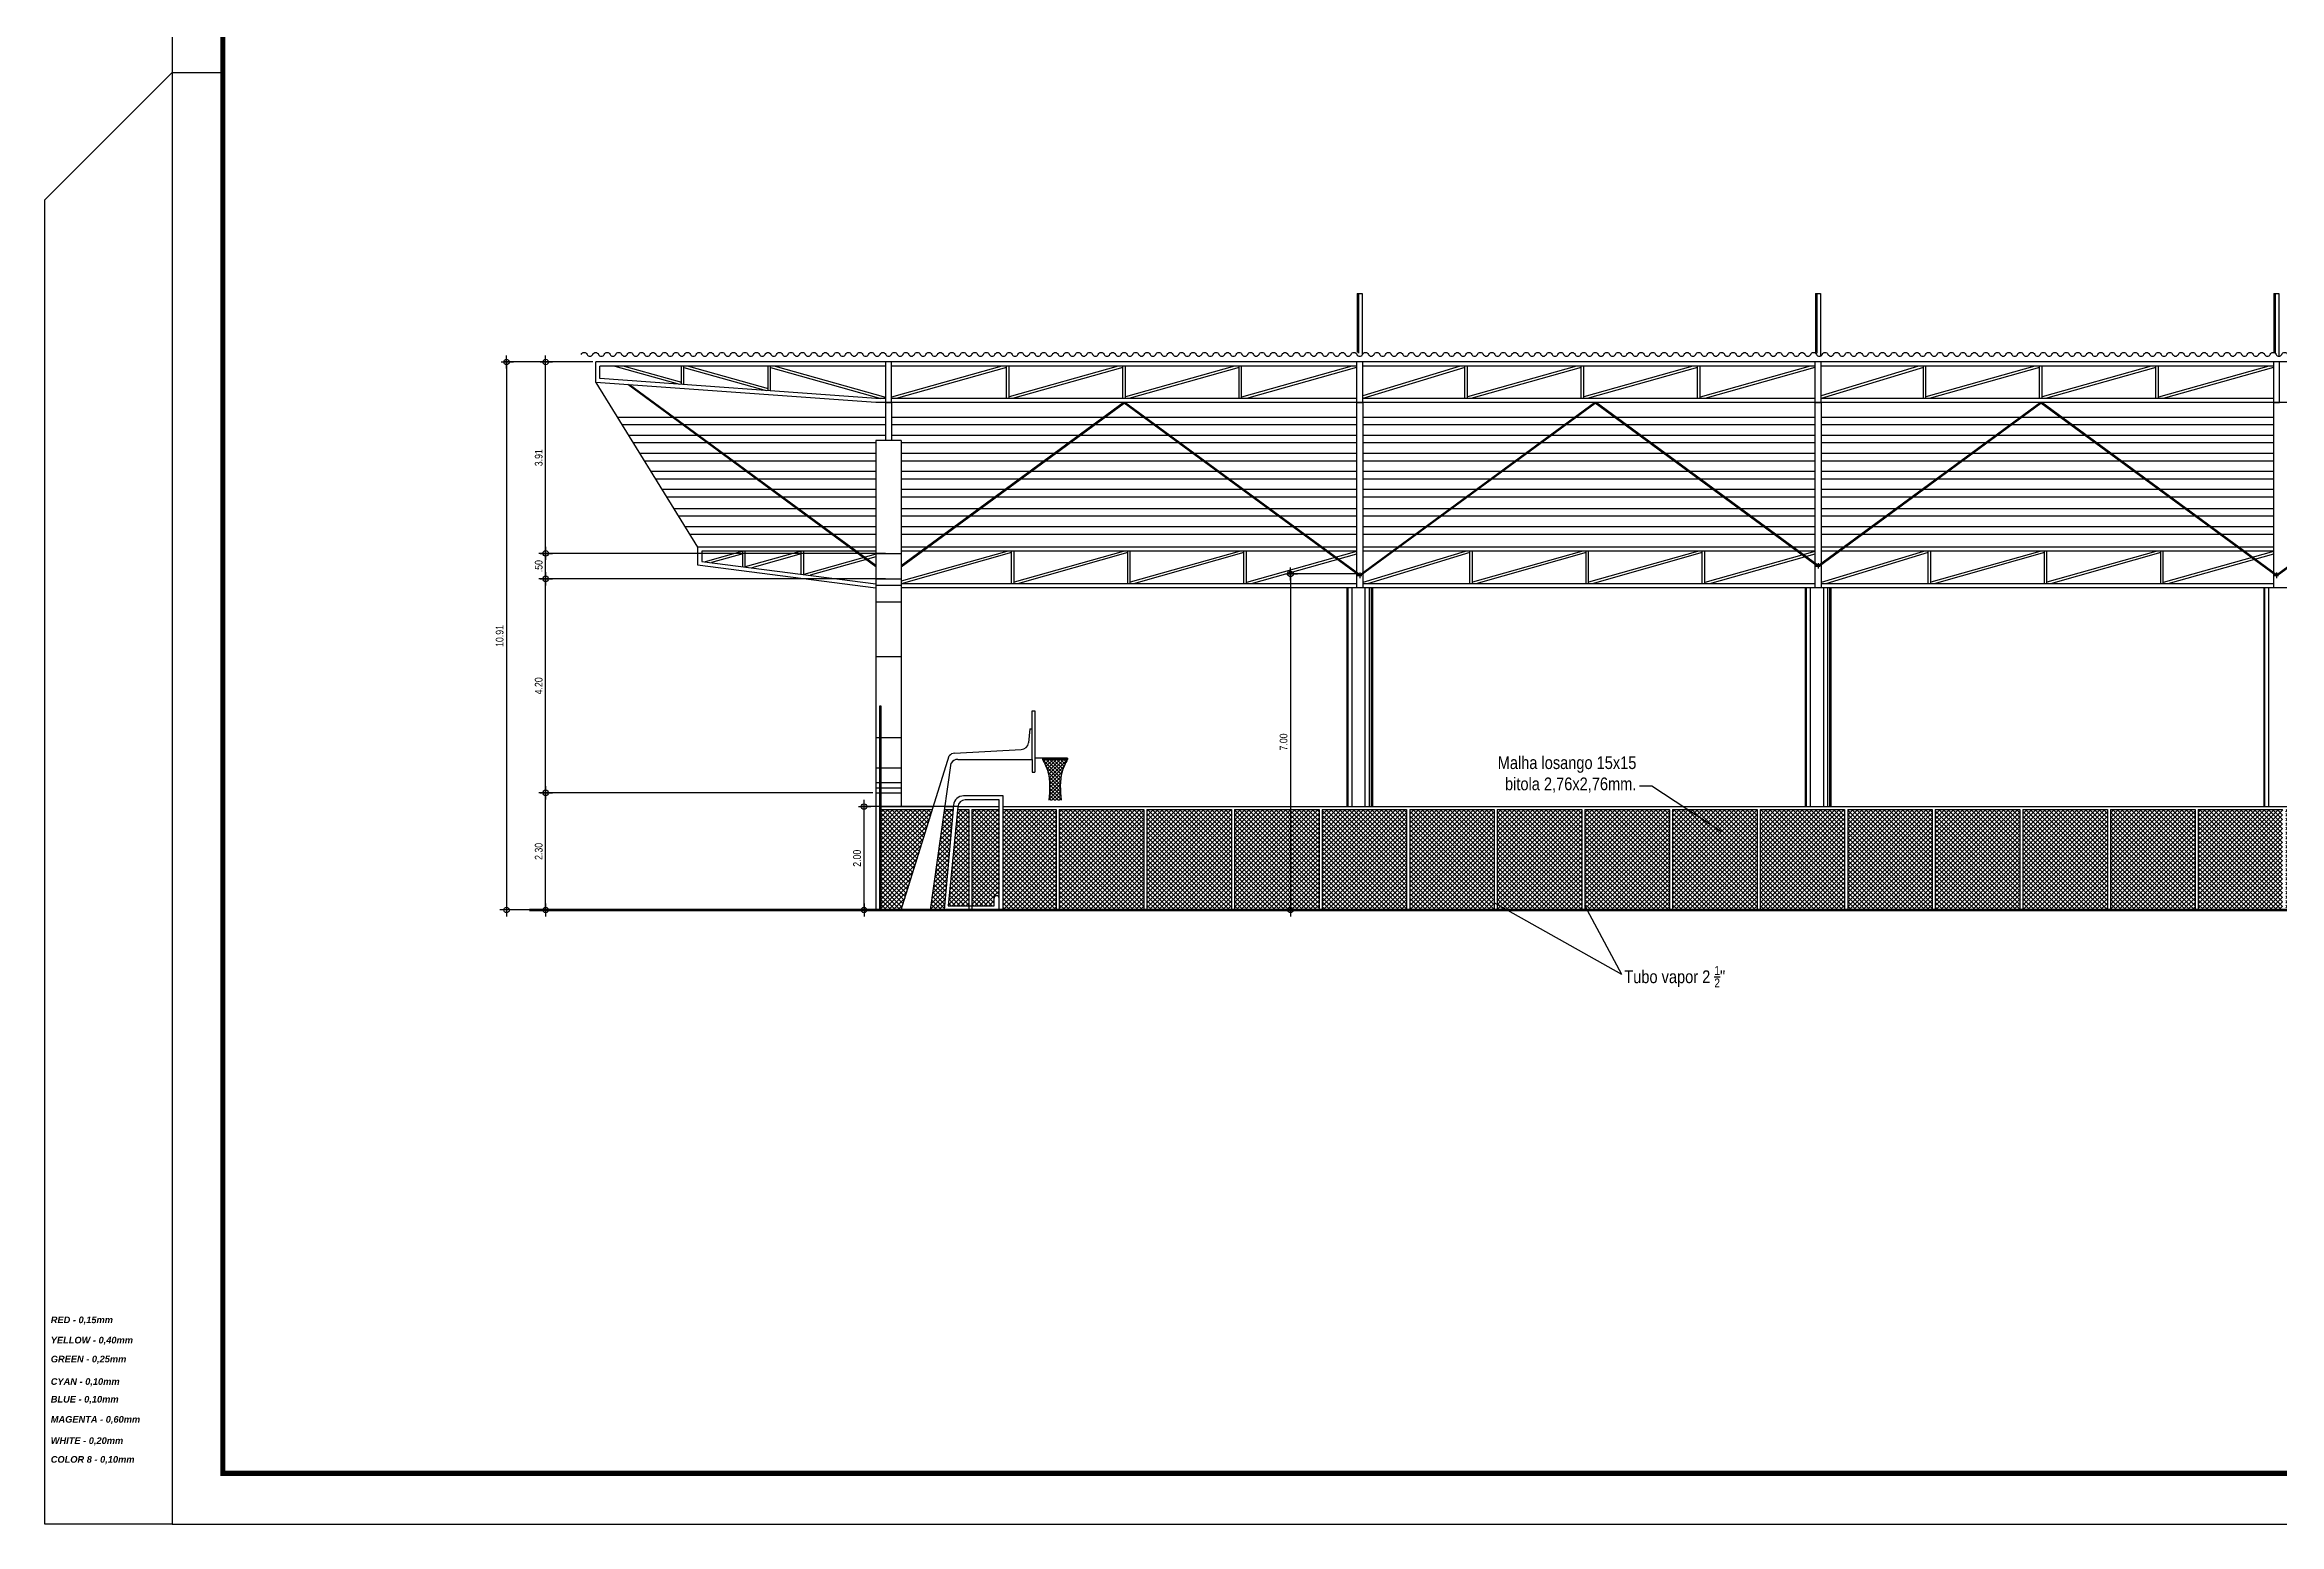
# Model space of a CAD drawing. Extents: x -56 to 214, y 236 to 291.
# Drawn here: x 129.42 to 173.3, y 235.86 to 264.91 of the extents above; entities that cross this region are included whole.
import ezdxf

# ---------------------------------------------------------------- set-up
doc = ezdxf.new("R2010")
doc.units = 0
doc.layers.get('Defpoints').update_dxf_attribs({"linetype": 'CONTINUOUS'})
for name, color, linetype in [('ALAMBRADO', 40, 'CONTINUOUS'), ('CORTE', 7, 'CONTINUOUS'), ('COTAS', 7, 'CONTINUOUS'), ('TELHAS', 6, 'CONTINUOUS')]:
    doc.layers.add(name, color=color, linetype=linetype)
doc.styles.add('COTAS', font='ARIALN.TTF', dxfattribs={"height": 0.15})
doc.styles.add('SOBRAL', font='arialbi.ttf')
doc.dimstyles.new('ESCALA75', dxfattribs={"dimtxt": 0.15, "dimasz": 0.003, "dimexe": 0.06, "dimexo": 0.06, "dimgap": 0.06, "dimtad": 1, "dimzin": 4, "dimdsep": 46, "dimtxsty": 'COTAS', "dimblk": 'PONTO', "dimcen": 0.06, "dimdle": 0.06, "dimclrd": 256, "dimclre": 8, "dimclrt": 256, "dimadec": 0, "dimazin": 1, "dimtfac": 1, "dimtix": 1, "dimtmove": 0, "dimatfit": 3, "dimldrblk": 'OPEN90', "dimfxl": 1, "dimtolj": 1, "dimtzin": 0, "dimlwd": -1, "dimarcsym": 0})

# ---------------------------------------------------------------- blocks, each defined once
blk = doc.blocks.new('TLH_OND')
at = {"layer": 'TELHAS'}
blk.add_lwpolyline([(0, 0, -0.638229), (0.113, 0, 0.638229), (0.226, 0, -0.638229), (0.338, 0, 0.638229), (0.451, 0, -0.638229), (0.564, 0, 0.638229), (0.677, 0, -0.638229), (0.79, 0, 0.638229), (0.902, 0, -0.638229), (1.015, 0, 0.638229), (1.128, 0)], format="xyb", dxfattribs=at)
blk = doc.blocks.new('PONTO')
at = {"layer": 'COTAS'}
for p, q in [((-43, 0), (43, 0)), ((0, 36), (0, -45))]:
    blk.add_line(p, q, dxfattribs=at)
blk.add_circle((0, 0), 18.1, dxfattribs=at)
blk = doc.blocks.new('*D92')
at = {"layer": 'COTAS', "color": 8, "lineweight": -2}
for p, q in [((145.685, 250.22), (139.201, 250.22)), ((145.685, 247.92), (139.201, 247.92))]:
    blk.add_line(p, q, dxfattribs=at)
at = {"layer": 'COTAS'}
blk.add_line((139.261, 247.923), (139.261, 250.217), dxfattribs=at)
at = {"layer": 'Defpoints', "color": 0}
for p in [(139.261, 250.22), (145.745, 250.22), (145.745, 247.92)]:
    blk.add_point(p, dxfattribs=at)
at = {"layer": 'COTAS', "xscale": 0.003, "yscale": 0.003, "zscale": 0.003}
for p, rotation in [((139.261, 250.22), 90), ((139.261, 247.92), 270)]:
    blk.add_blockref('PONTO', p, dxfattribs=dict(at, rotation=rotation))
at = {"layer": 'COTAS', "insert": (139.125, 249.07), "char_height": 0.15, "attachment_point": 5, "rotation": 90, "style": 'COTAS'}
blk.add_mtext('\\A1;2.30', dxfattribs=at)
blk = doc.blocks.new('_Open90')
at = {"layer": 'COTAS', "color": 0, "lineweight": -2}
for p, q in [((0, 0), (-1, 0)), ((-0.5, 0.5), (0, 0)), ((0, 0), (-0.5, -0.5))]:
    blk.add_line(p, q, dxfattribs=at)
blk = doc.blocks.new('*D93')
at = {"layer": 'COTAS', "color": 8, "lineweight": -2}
for p, q in [((145.935, 254.42), (139.201, 254.42)), ((145.685, 250.22), (139.201, 250.22))]:
    blk.add_line(p, q, dxfattribs=at)
at = {"layer": 'COTAS'}
blk.add_line((139.261, 250.223), (139.261, 254.417), dxfattribs=at)
at = {"layer": 'Defpoints', "color": 0}
for p in [(139.261, 254.42), (145.995, 254.42), (145.745, 250.22)]:
    blk.add_point(p, dxfattribs=at)
at = {"layer": 'COTAS', "xscale": 0.003, "yscale": 0.003, "zscale": 0.003}
for p, rotation in [((139.261, 254.42), 90), ((139.261, 250.22), 270)]:
    blk.add_blockref('PONTO', p, dxfattribs=dict(at, rotation=rotation))
at = {"layer": 'COTAS', "insert": (139.125, 252.32), "char_height": 0.15, "attachment_point": 5, "rotation": 90, "style": 'COTAS'}
blk.add_mtext('\\A1;4.20', dxfattribs=at)
blk = doc.blocks.new('*D94')
at = {"layer": 'COTAS', "color": 8, "lineweight": -2}
for p, q in [((145.935, 254.92), (139.201, 254.92)), ((145.935, 254.42), (139.201, 254.42))]:
    blk.add_line(p, q, dxfattribs=at)
at = {"layer": 'COTAS'}
blk.add_line((139.261, 254.423), (139.261, 254.917), dxfattribs=at)
at = {"layer": 'Defpoints', "color": 0}
for p in [(139.261, 254.92), (145.995, 254.92), (145.995, 254.42)]:
    blk.add_point(p, dxfattribs=at)
at = {"layer": 'COTAS', "xscale": 0.003, "yscale": 0.003, "zscale": 0.003}
for p, rotation in [((139.261, 254.92), 90), ((139.261, 254.42), 270)]:
    blk.add_blockref('PONTO', p, dxfattribs=dict(at, rotation=rotation))
at = {"layer": 'COTAS', "insert": (139.125, 254.67), "char_height": 0.15, "attachment_point": 5, "rotation": 90, "style": 'COTAS'}
blk.add_mtext('\\A1;.50', dxfattribs=at)
blk = doc.blocks.new('*D95')
at = {"layer": 'COTAS', "color": 8, "lineweight": -2}
for p, q in [((140.185, 258.678), (139.201, 258.678)), ((145.935, 254.92), (139.201, 254.92))]:
    blk.add_line(p, q, dxfattribs=at)
at = {"layer": 'COTAS'}
blk.add_line((139.261, 254.923), (139.261, 258.675), dxfattribs=at)
at = {"layer": 'Defpoints', "color": 0}
for p in [(139.261, 258.678), (140.245, 258.678), (145.995, 254.92)]:
    blk.add_point(p, dxfattribs=at)
at = {"layer": 'COTAS', "xscale": 0.003, "yscale": 0.003, "zscale": 0.003}
for p, rotation in [((139.261, 258.678), 90), ((139.261, 254.92), 270)]:
    blk.add_blockref('PONTO', p, dxfattribs=dict(at, rotation=rotation))
at = {"layer": 'COTAS', "insert": (139.125, 256.799), "char_height": 0.15, "attachment_point": 5, "rotation": 90, "style": 'COTAS'}
blk.add_mtext('\\A1;3.91', dxfattribs=at)
blk = doc.blocks.new('*D98')
at = {"layer": 'COTAS', "color": 8, "lineweight": -2}
for p, q in [((155.185, 254.517), (153.827, 254.517)), ((155.185, 247.92), (153.827, 247.92))]:
    blk.add_line(p, q, dxfattribs=at)
at = {"layer": 'COTAS'}
blk.add_line((153.887, 254.514), (153.887, 247.923), dxfattribs=at)
at = {"layer": 'Defpoints', "color": 0}
for p in [(155.245, 254.517), (153.887, 247.92), (155.245, 247.92)]:
    blk.add_point(p, dxfattribs=at)
at = {"layer": 'COTAS', "xscale": 0.003, "yscale": 0.003, "zscale": 0.003}
for p, rotation in [((153.887, 254.517), 90), ((153.887, 247.92), 270)]:
    blk.add_blockref('PONTO', p, dxfattribs=dict(at, rotation=rotation))
at = {"layer": 'COTAS', "insert": (153.751, 251.218), "char_height": 0.15, "attachment_point": 5, "rotation": 90, "style": 'COTAS'}
blk.add_mtext('\\A1;7.00', dxfattribs=at)
blk = doc.blocks.new('*D99')
at = {"layer": 'COTAS', "color": 8, "lineweight": -2}
for p, q in [((140.185, 258.678), (138.434, 258.678)), ((140.265, 247.92), (138.434, 247.92))]:
    blk.add_line(p, q, dxfattribs=at)
at = {"layer": 'COTAS'}
blk.add_line((138.494, 258.675), (138.494, 247.923), dxfattribs=at)
at = {"layer": 'Defpoints', "color": 0}
for p in [(140.245, 258.678), (138.494, 247.92), (140.325, 247.92)]:
    blk.add_point(p, dxfattribs=at)
at = {"layer": 'COTAS', "xscale": 0.003, "yscale": 0.003, "zscale": 0.003}
for p, rotation in [((138.494, 258.678), 90), ((138.494, 247.92), 270)]:
    blk.add_blockref('PONTO', p, dxfattribs=dict(at, rotation=rotation))
at = {"layer": 'COTAS', "insert": (138.358, 253.299), "char_height": 0.15, "attachment_point": 5, "rotation": 90, "style": 'COTAS'}
blk.add_mtext('\\A1;10.91', dxfattribs=at)
blk = doc.blocks.new('*D108')
at = {"layer": 'COTAS', "color": 8, "lineweight": -2}
for p, q in [((147.361, 249.95), (145.452, 249.95)), ((147.361, 247.92), (145.452, 247.92))]:
    blk.add_line(p, q, dxfattribs=at)
at = {"layer": 'COTAS'}
blk.add_line((145.512, 247.923), (145.512, 249.947), dxfattribs=at)
at = {"layer": 'Defpoints', "color": 0}
for p in [(145.512, 249.95), (147.421, 249.95), (147.421, 247.92)]:
    blk.add_point(p, dxfattribs=at)
at = {"layer": 'COTAS', "xscale": 0.003, "yscale": 0.003, "zscale": 0.003}
for p, rotation in [((145.512, 249.95), 90), ((145.512, 247.92), 270)]:
    blk.add_blockref('PONTO', p, dxfattribs=dict(at, rotation=rotation))
at = {"layer": 'COTAS', "insert": (145.376, 248.935), "char_height": 0.15, "attachment_point": 5, "rotation": 90, "style": 'COTAS'}
blk.add_mtext('\\A1;2.00', dxfattribs=at)

msp = doc.modelspace()

# ---------------------------------------------------------------- hatches: boundary and pattern name
at = {"layer": 'ALAMBRADO'}
h = msp.add_hatch(dxfattribs=at)
h.set_pattern_fill('NET', color=8, scale=0.02, angle=45, style=0)
h.paths.add_polyline_path([(146.2447, 249.8902), (145.8471, 249.8902), (145.8471, 247.9202), (146.2447, 247.9202)])
h = msp.add_hatch(dxfattribs=at)
h.set_pattern_fill('NET', color=8, scale=0.02, angle=45, style=0)
h.paths.add_polyline_path([(146.8571, 249.8902), (146.2447, 249.8902), (146.2447, 247.9202)])
h.paths.add_polyline_path([(147.2606, 249.8902), (147.0937, 249.8902), (146.8149, 247.9202), (147.0847, 247.9202)])
h.paths.add_polyline_path([(147.5671, 249.8902), (147.3465, 249.8902), (147.1647, 248.0002), (147.5671, 248.0002)])
h.paths.add_polyline_path([(148.1647, 249.8902), (147.6271, 249.8902), (147.6271, 248.0002), (148.0647, 248.0002), (148.0647, 248.1502, -1), (148.1647, 248.1502)])
h.paths.add_polyline_path([(149.2871, 249.8902), (148.2447, 249.8902), (148.2447, 247.9202), (149.2871, 247.9202)])
h = msp.add_hatch(dxfattribs=at)
h.set_pattern_fill('NET', color=8, scale=0.02, angle=45, style=0)
h.paths.add_polyline_path([(151.0071, 249.8902), (149.3471, 249.8902), (149.3471, 247.9202), (151.0071, 247.9202)])
h.paths.add_polyline_path([(152.7271, 249.8902), (151.0671, 249.8902), (151.0671, 247.9202), (152.7271, 247.9202)])
h.paths.add_polyline_path([(154.4471, 249.8902), (152.7871, 249.8902), (152.7871, 247.9202), (154.4471, 247.9202)])
h.paths.add_polyline_path([(156.1671, 249.8902), (154.5071, 249.8902), (154.5071, 247.9202), (156.1671, 247.9202)])
h.paths.add_polyline_path([(157.8871, 249.8902), (156.2271, 249.8902), (156.2271, 247.9202), (157.8871, 247.9202)])
h.paths.add_polyline_path([(159.6071, 249.8902), (157.9471, 249.8902), (157.9471, 247.9202), (159.6071, 247.9202)])
h.paths.add_polyline_path([(161.3271, 249.8902), (159.6671, 249.8902), (159.6671, 247.9202), (161.3271, 247.9202)])
h.paths.add_polyline_path([(163.0471, 249.8902), (161.3871, 249.8902), (161.3871, 247.9202), (163.0471, 247.9202)])
h.paths.add_polyline_path([(164.7671, 249.8902), (163.1071, 249.8902), (163.1071, 247.9202), (164.7671, 247.9202)])
h.paths.add_polyline_path([(166.4871, 249.8902), (164.8271, 249.8902), (164.8271, 247.9202), (166.4871, 247.9202)])
h.paths.add_polyline_path([(168.2071, 249.8902), (166.5471, 249.8902), (166.5471, 247.9202), (168.2071, 247.9202)])
h.paths.add_polyline_path([(169.9271, 249.8902), (168.2671, 249.8902), (168.2671, 247.9202), (169.9271, 247.9202)])
h.paths.add_polyline_path([(171.6471, 249.8902), (169.9871, 249.8902), (169.9871, 247.9202), (171.6471, 247.9202)])
h.paths.add_polyline_path([(173.3671, 249.8902), (171.7071, 249.8902), (171.7071, 247.9202), (173.3671, 247.9202)])
h.paths.add_polyline_path([(175.0871, 249.8902), (173.4271, 249.8902), (173.4271, 247.9202), (175.0871, 247.9202)])
h.paths.add_polyline_path([(176.8071, 249.8902), (175.1471, 249.8902), (175.1471, 247.9202), (176.8071, 247.9202)])
h.paths.add_polyline_path([(178.5271, 249.8902), (176.8671, 249.8902), (176.8671, 247.9202), (178.5271, 247.9202)])
h.paths.add_polyline_path([(180.2447, 249.8902), (178.5871, 249.8902), (178.5871, 247.9202), (180.2447, 247.9202)])
h.paths.add_polyline_path([(181.143, 249.8902), (180.3247, 249.8902), (180.3247, 248.1502, -1), (180.4247, 248.1502), (180.4247, 248.0002), (181.3247, 248.0002)])
h.paths.add_polyline_path([(181.3958, 249.8902), (181.2288, 249.8902), (181.4047, 247.9202), (181.6745, 247.9202)])
h.paths.add_polyline_path([(181.9671, 249.8902), (181.6324, 249.8902), (181.9671, 248.8132)])
h.paths.add_polyline_path([(182.2447, 249.8902), (182.0271, 249.8902), (182.0271, 248.6202), (182.2447, 247.9202)])
h.paths.add_polyline_path([(182.6625, 249.8902), (182.2447, 249.8902), (182.2447, 247.9202), (182.6625, 247.9202)])

# ---------------------------------------------------------------- linework, layer by layer
for p, q in [((145.8171, 251.9202), (145.8171, 247.9202)), ((145.8171, 247.9202), (145.8471, 247.9202))]:
    msp.add_line(p, q, dxfattribs=at)
at = {"layer": 'ALAMBRADO', "color": 8}
for p, q in [((145.8471, 249.9502), (146.8757, 249.9502)), ((145.8471, 249.8902), (146.8571, 249.8902)), ((147.0937, 249.8902), (147.2606, 249.8902)), ((147.1022, 249.9502), (147.266, 249.9502)), ((147.3465, 249.8902), (147.5671, 249.8902)), ((147.3523, 249.9502), (148.1647, 249.9502)), ((147.5671, 249.8902), (147.5671, 247.9202)), ((147.6271, 249.8902), (148.1647, 249.8902)), ((147.6271, 249.8902), (147.6271, 247.9202)), ((148.2447, 249.9502), (180.2447, 249.9502)), ((148.2447, 249.8902), (149.2871, 249.8902)), ((149.2871, 249.8902), (149.2871, 247.9202)), ((149.3471, 249.8902), (151.0071, 249.8902)), ((149.3471, 249.8902), (149.3471, 247.9202)), ((151.0071, 249.8902), (151.0071, 247.9202)), ((151.0671, 249.8902), (152.7271, 249.8902)), ((151.0671, 249.8902), (151.0671, 247.9202)), ((152.7271, 249.8902), (152.7271, 247.9202)), ((152.7871, 249.8902), (152.7871, 247.9202)), ((152.7871, 249.8902), (154.4471, 249.8902)), ((154.4471, 249.8902), (154.4471, 247.9202)), ((154.5071, 249.8902), (154.5071, 247.9202)), ((154.5071, 249.8902), (156.1671, 249.8902)), ((156.1671, 249.8902), (156.1671, 247.9202)), ((156.2271, 249.8902), (156.2271, 247.9202)), ((156.2271, 249.8902), (157.8871, 249.8902)), ((157.8871, 249.8902), (157.8871, 247.9202)), ((157.9471, 249.8902), (157.9471, 247.9202)), ((157.9471, 249.8902), (159.6071, 249.8902)), ((159.6071, 249.8902), (159.6071, 247.9202)), ((159.6671, 249.8902), (159.6671, 247.9202)), ((159.6671, 249.8902), (161.3271, 249.8902)), ((161.3271, 249.8902), (161.3271, 247.9202)), ((161.3871, 249.8902), (161.3871, 247.9202)), ((161.3871, 249.8902), (163.0471, 249.8902)), ((163.0471, 249.8902), (163.0471, 247.9202)), ((163.1071, 249.8902), (163.1071, 247.9202)), ((163.1071, 249.8902), (164.7671, 249.8902)), ((164.7671, 249.8902), (164.7671, 247.9202)), ((164.8271, 249.8902), (164.8271, 247.9202)), ((164.8271, 249.8902), (166.4871, 249.8902)), ((166.4871, 249.8902), (166.4871, 247.9202)), ((166.5471, 249.8902), (166.5471, 247.9202)), ((166.5471, 249.8902), (168.2071, 249.8902)), ((168.2071, 249.8902), (168.2071, 247.9202)), ((168.2671, 249.8902), (168.2671, 247.9202)), ((168.2671, 249.8902), (169.9271, 249.8902)), ((169.9271, 249.8902), (169.9271, 247.9202)), ((169.9871, 249.8902), (169.9871, 247.9202)), ((169.9871, 249.8902), (171.6471, 249.8902)), ((171.6471, 249.8902), (171.6471, 247.9202)), ((171.7071, 249.8902), (171.7071, 247.9202)), ((171.7071, 249.8902), (173.3671, 249.8902))]:
    msp.add_line(p, q, dxfattribs=at)
at = {"layer": 'ALAMBRADO'}
msp.add_lwpolyline([(145.8171, 247.9202), (145.8471, 247.9202), (145.8471, 251.9202), (145.8171, 251.9202)], close=True, dxfattribs=at)
at = {"layer": 'CORTE', "color": 8}
for p, q in [((155.1947, 260.0202), (155.2947, 260.0202)), ((155.1947, 260.0202), (155.1947, 258.8624)), ((155.2218, 260.0202), (155.2218, 258.8485)), ((155.2947, 260.0202), (155.2947, 258.8166)), ((164.1947, 260.0202), (164.2947, 260.0202)), ((164.1947, 260.0202), (164.1947, 258.8624)), ((164.2218, 260.0202), (164.2218, 258.8485)), ((164.2947, 260.0202), (164.2947, 258.7921)), ((173.1947, 260.0202), (173.2947, 260.0202)), ((173.1947, 260.0202), (173.1947, 258.8624)), ((173.2218, 260.0202), (173.2218, 258.8485)), ((173.2947, 260.0202), (173.2947, 258.7921)), ((155.2947, 258.7923), (155.2947, 258.7921)), ((140.2447, 258.278), (142.2447, 255.0428)), ((145.9347, 257.5877), (140.6715, 257.5877)), ((155.1847, 257.5877), (146.0547, 257.5877)), ((164.1847, 257.5877), (155.3047, 257.5877)), ((173.1847, 257.5877), (164.3047, 257.5877)), ((145.9347, 257.4421), (140.7615, 257.4421)), ((145.9347, 257.2332), (140.8907, 257.2332)), ((155.1847, 257.4421), (146.0547, 257.4421)), ((155.1847, 257.2332), (146.0547, 257.2332)), ((164.1847, 257.4421), (155.3047, 257.4421)), ((164.1847, 257.2332), (155.3047, 257.2332)), ((173.1847, 257.4421), (164.3047, 257.4421)), ((173.1847, 257.2332), (164.3047, 257.2332)), ((145.7447, 257.0876), (140.9806, 257.0876)), ((145.7447, 256.8787), (141.1098, 256.8787)), ((145.7447, 256.7332), (141.1997, 256.7332)), ((155.1847, 257.0876), (146.2447, 257.0876)), ((155.1847, 256.8787), (146.2447, 256.8787)), ((155.1847, 256.7332), (146.2447, 256.7332)), ((164.1847, 257.0876), (155.3047, 257.0876)), ((164.1847, 256.8787), (155.3047, 256.8787)), ((164.1847, 256.7332), (155.3047, 256.7332)), ((173.1847, 257.0876), (164.3047, 257.0876)), ((173.1847, 256.8787), (164.3047, 256.8787)), ((173.1847, 256.7332), (164.3047, 256.7332)), ((145.7447, 256.5253), (141.3283, 256.5253)), ((145.7447, 256.3798), (141.4182, 256.3798)), ((155.1847, 256.5253), (146.2447, 256.5253)), ((155.1847, 256.3798), (146.2447, 256.3798)), ((164.1847, 256.5253), (155.3047, 256.5253)), ((164.1847, 256.3798), (155.3047, 256.3798)), ((173.1847, 256.5253), (164.3047, 256.5253)), ((173.1847, 256.3798), (164.3047, 256.3798)), ((145.7447, 256.1714), (141.5471, 256.1714)), ((145.7447, 256.0258), (141.6371, 256.0258)), ((155.1847, 256.1714), (146.2447, 256.1714)), ((155.1847, 256.0258), (146.2447, 256.0258)), ((164.1847, 256.1714), (155.3047, 256.1714)), ((164.1847, 256.0258), (155.3047, 256.0258)), ((173.1847, 256.1714), (164.3047, 256.1714)), ((173.1847, 256.0258), (164.3047, 256.0258)), ((145.7447, 255.7969), (141.7785, 255.7969)), ((145.7447, 255.6514), (141.8685, 255.6514)), ((145.7447, 255.4384), (142.0002, 255.4384)), ((155.1847, 255.7969), (146.2447, 255.7969)), ((155.1847, 255.6514), (146.2447, 255.6514)), ((155.1847, 255.4384), (146.2447, 255.4384)), ((164.1847, 255.7969), (155.3047, 255.7969)), ((164.1847, 255.6514), (155.3047, 255.6514)), ((164.1847, 255.4384), (155.3047, 255.4384)), ((173.1847, 255.7969), (164.3047, 255.7969)), ((173.1847, 255.6514), (164.3047, 255.6514)), ((173.1847, 255.4384), (164.3047, 255.4384)), ((145.7447, 255.2929), (142.0901, 255.2929)), ((142.2447, 255.0428), (142.2447, 254.6928)), ((145.7447, 255.0428), (142.2447, 255.0428)), ((145.7447, 254.9628), (142.3247, 254.9628)), ((142.3247, 254.9628), (142.3247, 254.7632)), ((143.1311, 254.9628), (142.3931, 254.7544)), ((143.1311, 254.6595), (143.1311, 254.9628)), ((144.2777, 254.9628), (143.1811, 254.6531)), ((143.1811, 254.6531), (143.1811, 254.9628)), ((144.2777, 254.5121), (144.2777, 254.9628)), ((144.3277, 254.5057), (144.3277, 254.9628)), ((155.1847, 255.2929), (146.2447, 255.2929)), ((155.1847, 255.0428), (146.2447, 255.0428)), ((155.1847, 254.9628), (146.2447, 254.9628)), ((148.3153, 254.9605), (146.2447, 254.3757)), ((148.4072, 254.9345), (146.2447, 254.3237)), ((148.4072, 254.3228), (148.4072, 254.9605)), ((150.5978, 254.9605), (148.4572, 254.3559)), ((148.4572, 254.3228), (148.4572, 254.9605)), ((150.6897, 254.9345), (148.5242, 254.3228)), ((150.6897, 254.3228), (150.6897, 254.9605)), ((152.8803, 254.9605), (150.7397, 254.3559)), ((150.7397, 254.3228), (150.7397, 254.9605)), ((152.9722, 254.9345), (150.8067, 254.3228)), ((152.9722, 254.3228), (152.9722, 254.9605)), ((153.0222, 254.3228), (153.0222, 254.9605)), ((155.1847, 254.9596), (153.0222, 254.3488)), ((164.1847, 255.2929), (155.3047, 255.2929)), ((164.1847, 255.0428), (155.3047, 255.0428)), ((164.1847, 254.9628), (155.3047, 254.9628)), ((157.3153, 254.9605), (155.3047, 254.3479)), ((157.4072, 254.9345), (155.3997, 254.3228)), ((157.4072, 254.3228), (157.4072, 254.9605)), ((159.5978, 254.9605), (157.4572, 254.3559)), ((157.4572, 254.3228), (157.4572, 254.9605)), ((159.6897, 254.9345), (157.5242, 254.3228)), ((159.6897, 254.3228), (159.6897, 254.9605)), ((161.8803, 254.9605), (159.7397, 254.3559)), ((159.7397, 254.3228), (159.7397, 254.9605)), ((161.9722, 254.9345), (159.8067, 254.3228)), ((161.9722, 254.3228), (161.9722, 254.9605)), ((162.0222, 254.3228), (162.0222, 254.9605)), ((164.1847, 254.9596), (162.0222, 254.3488)), ((173.1847, 255.2929), (164.3047, 255.2929)), ((173.1847, 255.0428), (164.3047, 255.0428)), ((173.1847, 254.9628), (164.3047, 254.9628)), ((166.3153, 254.9605), (164.3047, 254.3479)), ((166.4072, 254.9345), (164.3997, 254.3228)), ((166.4072, 254.3228), (166.4072, 254.9605)), ((168.5978, 254.9605), (166.4572, 254.3559)), ((166.4572, 254.3228), (166.4572, 254.9605)), ((168.6897, 254.9345), (166.5242, 254.3228)), ((168.6897, 254.3228), (168.6897, 254.9605)), ((168.7397, 254.3228), (168.7397, 254.9605)), ((170.8803, 254.9605), (168.7397, 254.3559)), ((170.9722, 254.9345), (168.8067, 254.3228)), ((170.9722, 254.3228), (170.9722, 254.9605)), ((171.0222, 254.3228), (171.0222, 254.9605)), ((173.1847, 254.9596), (171.0222, 254.3488)), ((142.2447, 254.6928), (145.7447, 254.2428)), ((142.3247, 254.7632), (145.7447, 254.3235)), ((143.1311, 254.9109), (142.5195, 254.7382)), ((144.2777, 254.9109), (143.3075, 254.6369)), ((145.7447, 254.9059), (144.3277, 254.5057)), ((145.7447, 254.854), (144.4541, 254.4894)), ((155.1847, 254.9076), (153.1142, 254.3228)), ((164.1847, 254.9076), (162.1142, 254.3228)), ((173.1847, 254.9076), (171.1142, 254.3228)), ((145.7447, 254.2965), (146.2447, 254.2965)), ((155.1847, 254.3228), (146.2447, 254.3228)), ((182.2447, 254.2428), (146.2447, 254.2428)), ((154.9947, 254.2428), (154.9947, 249.9502)), ((155.0126, 254.2428), (155.0126, 249.9502)), ((155.0888, 254.2428), (155.0888, 249.9502)), ((164.1847, 254.3228), (155.3047, 254.3228)), ((155.3486, 254.2428), (155.3486, 249.9502)), ((155.4293, 254.2428), (155.4293, 249.9502)), ((155.4696, 254.2428), (155.4696, 249.9502)), ((155.4947, 254.2428), (155.4947, 249.9502)), ((163.9947, 254.2428), (163.9947, 249.9502)), ((164.0126, 254.2428), (164.0126, 249.9502)), ((164.0888, 254.2428), (164.0888, 249.9502)), ((173.1847, 254.3228), (164.3047, 254.3228)), ((164.3486, 254.2428), (164.3486, 249.9502)), ((164.4293, 254.2428), (164.4293, 249.9502)), ((164.4696, 254.2428), (164.4696, 249.9502)), ((164.4947, 254.2428), (164.4947, 249.9502)), ((172.9947, 254.2428), (172.9947, 249.9502)), ((173.0126, 254.2428), (173.0126, 249.9502)), ((173.0888, 254.2428), (173.0888, 249.9502)), ((145.7447, 253.9668), (146.2447, 253.9668)), ((145.7447, 252.8951), (146.2447, 252.8951)), ((145.7447, 251.3082), (146.2447, 251.3082)), ((145.7447, 250.7105), (146.2447, 250.7105)), ((145.7447, 250.422), (146.2447, 250.422)), ((145.7447, 250.3189), (146.2447, 250.3189)), ((148.2447, 250.1602), (147.4677, 250.1602)), ((148.2447, 247.9202), (148.2447, 250.1602)), ((147.2685, 249.9779), (147.0847, 247.9202)), ((147.3517, 249.9445), (147.1647, 248.0002)), ((148.1647, 250.0802), (147.501, 250.0802)), ((148.1647, 248.1502), (148.1647, 250.0802)), ((147.0847, 247.9202), (148.2447, 247.9202)), ((147.1647, 248.0002), (148.0647, 248.0002)), ((148.0647, 248.0002), (148.0647, 248.1502)), ((148.1647, 247.9202), (148.1647, 248.1502))]:
    msp.add_line(p, q, dxfattribs=at)
at = {"layer": 'CORTE'}
for p, q in [((188.2447, 258.678), (140.2447, 258.678)), ((140.2447, 258.278), (140.2447, 258.678)), ((140.3247, 258.3525), (140.3247, 258.598)), ((145.9347, 258.598), (140.3247, 258.598)), ((140.6174, 258.598), (141.8867, 258.2395)), ((140.8014, 258.598), (141.9255, 258.2805)), ((141.9255, 258.2367), (141.9255, 258.598)), ((141.9755, 258.2331), (141.9755, 258.598)), ((141.9755, 258.5721), (143.5884, 258.1165)), ((142.0675, 258.598), (143.6272, 258.1575)), ((143.6272, 258.1137), (143.6272, 258.598)), ((143.6772, 258.1101), (143.6772, 258.598)), ((143.6772, 258.5721), (145.8428, 257.9604)), ((143.7692, 258.598), (145.9347, 257.9864)), ((155.1847, 258.598), (146.0547, 258.598)), ((148.2203, 258.598), (146.0547, 257.9864)), ((148.3122, 258.5721), (146.1467, 257.9604)), ((148.3122, 257.9604), (148.3122, 258.598)), ((148.3622, 257.9604), (148.3622, 258.598)), ((150.5028, 258.598), (148.3622, 257.9935)), ((150.5947, 258.5721), (148.4292, 257.9604)), ((150.5947, 257.9604), (150.5947, 258.598)), ((150.6447, 257.9604), (150.6447, 258.598)), ((152.7853, 258.598), (150.6447, 257.9935)), ((152.8772, 258.5721), (150.7117, 257.9604)), ((152.8772, 257.9604), (152.8772, 258.598)), ((152.9272, 257.9604), (152.9272, 258.598)), ((155.0928, 258.598), (152.9272, 257.9864)), ((155.1847, 258.5721), (153.0192, 257.9604)), ((164.1847, 258.598), (155.3047, 258.598)), ((157.2203, 258.598), (155.3047, 258.0144)), ((157.3122, 258.5721), (155.3047, 257.9604)), ((157.3122, 257.9604), (157.3122, 258.598)), ((159.5028, 258.598), (157.3622, 257.9935)), ((157.3622, 257.9604), (157.3622, 258.598)), ((159.5947, 258.5721), (157.4292, 257.9604)), ((159.5947, 257.9604), (159.5947, 258.598)), ((161.7853, 258.598), (159.6447, 257.9935)), ((159.6447, 257.9604), (159.6447, 258.598)), ((161.8772, 258.5721), (159.7117, 257.9604)), ((161.8772, 257.9604), (161.8772, 258.598)), ((164.0928, 258.598), (161.9272, 257.9864)), ((161.9272, 257.9604), (161.9272, 258.598)), ((164.1847, 258.5721), (162.0192, 257.9604)), ((173.1847, 258.598), (164.3047, 258.598)), ((166.2203, 258.598), (164.3047, 258.0144)), ((166.3122, 258.5721), (164.3047, 257.9604)), ((166.3122, 257.9604), (166.3122, 258.598)), ((168.5028, 258.598), (166.3622, 257.9935)), ((166.3622, 257.9604), (166.3622, 258.598)), ((168.5947, 258.5721), (166.4292, 257.9604)), ((168.5947, 257.9604), (168.5947, 258.598)), ((170.7853, 258.598), (168.6447, 257.9935)), ((168.6447, 257.9604), (168.6447, 258.598)), ((170.8772, 258.5721), (168.7117, 257.9604)), ((170.8772, 257.9604), (170.8772, 258.598)), ((173.0928, 258.598), (170.9272, 257.9864)), ((170.9272, 257.9604), (170.9272, 258.598)), ((173.1847, 258.5721), (171.0192, 257.9604)), ((145.7447, 257.8804), (140.2447, 258.278)), ((145.7505, 257.9602), (140.3247, 258.3525)), ((145.7447, 254.6578), (140.8728, 258.2326)), ((145.7447, 254.6826), (140.9103, 258.2299)), ((145.9347, 257.9604), (145.7447, 257.9604)), ((182.7447, 257.8804), (145.7447, 257.8804)), ((145.9347, 257.8804), (145.9347, 257.134)), ((155.1847, 257.9604), (146.0547, 257.9604)), ((146.0547, 257.8804), (146.0547, 257.134)), ((146.2447, 254.6826), (150.6028, 257.8804)), ((146.2447, 254.6578), (150.6197, 257.868)), ((155.2329, 254.483), (150.6197, 257.868)), ((155.2447, 254.4991), (150.6366, 257.8804)), ((155.1847, 257.8804), (155.1847, 254.2428)), ((155.2447, 254.4991), (159.8528, 257.8804)), ((155.2566, 254.483), (159.8697, 257.868)), ((164.1847, 257.9604), (155.3047, 257.9604)), ((155.3047, 257.8804), (155.3047, 254.2428)), ((164.2447, 254.6578), (159.8697, 257.868)), ((164.2447, 254.6826), (159.8866, 257.8804)), ((164.1847, 257.8804), (164.1847, 254.2428)), ((164.2447, 254.6826), (168.6028, 257.8804)), ((164.2447, 254.6578), (168.6197, 257.868)), ((173.1847, 257.9604), (164.3047, 257.9604)), ((164.3047, 257.8804), (164.3047, 254.2428)), ((173.2329, 254.483), (168.6197, 257.868)), ((173.2447, 254.4991), (168.6366, 257.8804)), ((173.1847, 257.8804), (173.1847, 254.2428)), ((173.2447, 254.4991), (177.8528, 257.8804)), ((173.2566, 254.483), (177.8697, 257.868)), ((155.2008, 254.4867), (155.2886, 254.4867)), ((155.2447, 254.5431), (155.2447, 254.437)), ((164.2008, 254.6702), (164.2886, 254.6702)), ((164.2447, 254.7266), (164.2447, 254.6205)), ((173.2008, 254.4867), (173.2886, 254.4867)), ((173.2447, 254.5431), (173.2447, 254.437))]:
    msp.add_line(p, q, dxfattribs=at)
at = {"layer": 'CORTE', "color": 3}
for p, q in [((146.2447, 257.134), (145.7447, 257.134)), ((145.7447, 257.134), (145.7447, 254.9202)), ((146.2447, 257.134), (146.2447, 254.9202)), ((145.7447, 254.4202), (145.7447, 250.2202)), ((146.2447, 254.4202), (146.2447, 250.2202))]:
    msp.add_line(p, q, dxfattribs=at)
at = {"layer": 'CORTE', "color": 6}
for p, q in [((145.7447, 254.9202), (145.7447, 254.4202)), ((145.7447, 254.9202), (146.2447, 254.9202)), ((146.2447, 254.9202), (146.2447, 254.4202)), ((145.7447, 254.4202), (146.2447, 254.4202)), ((145.7447, 250.2202), (145.7447, 247.9202)), ((145.7447, 250.2202), (146.2447, 250.2202)), ((146.2447, 250.2202), (146.2447, 249.9502))]:
    msp.add_line(p, q, dxfattribs=at)
at = {"layer": 'CORTE', "color": 8, "linetype": 'Continuous'}
for p, q in [((148.7668, 251.4767), (148.7407, 251.2033)), ((148.7668, 251.4767), (148.8168, 251.4767)), ((148.8168, 251.8267), (148.8668, 251.8267)), ((148.8168, 251.4767), (148.8168, 251.8267)), ((148.8168, 250.8767), (148.8168, 251.4767)), ((148.8668, 251.8267), (148.8668, 250.6267)), ((147.2913, 250.998), (148.5994, 251.0677)), ((146.2447, 247.9202), (147.1851, 250.9454)), ((146.8149, 247.9202), (147.223, 250.8043)), ((147.3514, 250.8767), (148.8168, 250.8767)), ((148.8168, 250.8767), (148.8168, 250.6267)), ((148.8168, 250.6267), (148.8668, 250.6267)), ((149.5068, 250.9017), (148.8668, 250.9017)), ((149.0168, 250.9017), (149.0168, 250.8767)), ((149.0168, 250.8767), (149.377, 250.5165)), ((149.0168, 250.8767), (149.377, 250.5165)), ((149.5068, 250.8767), (149.0168, 250.8767)), ((149.0825, 250.8767), (149.0386, 250.8327)), ((149.1533, 250.8767), (149.0616, 250.785)), ((149.0813, 250.7415), (149.37, 250.4528)), ((149.224, 250.8767), (149.0835, 250.7363)), ((149.0875, 250.8767), (149.3877, 250.5765)), ((149.2947, 250.8767), (149.1038, 250.6858)), ((149.3654, 250.8767), (149.1216, 250.6329)), ((149.1226, 250.6295), (149.3666, 250.3854)), ((149.4361, 250.8767), (149.1359, 250.5765)), ((149.1433, 250.538), (149.3666, 250.3147)), ((149.5068, 250.8767), (149.1466, 250.5165)), ((149.5068, 250.8767), (149.1466, 250.5165)), ((149.4423, 250.7415), (149.1536, 250.4528)), ((149.4011, 250.6295), (149.157, 250.3854)), ((149.3803, 250.538), (149.157, 250.3147)), ((149.1582, 250.8767), (149.402, 250.6329)), ((149.2289, 250.8767), (149.4198, 250.6858)), ((149.2996, 250.8767), (149.4401, 250.7363)), ((149.3704, 250.8767), (149.462, 250.785)), ((149.4411, 250.8767), (149.485, 250.8327)), ((149.5068, 250.9017), (149.5068, 250.8767)), ((149.3667, 250.3123), (149.1425, 250.0881)), ((149.1446, 250.1125), (149.1804, 250.0767)), ((149.3666, 250.3829), (149.1489, 250.1653)), ((149.1499, 250.1779), (149.2511, 250.0767)), ((149.1533, 250.4574), (149.3695, 250.2411)), ((149.3704, 250.4574), (149.1541, 250.2411)), ((149.1542, 250.2443), (149.3218, 250.0767)), ((149.1569, 250.3123), (149.3811, 250.0881)), ((149.157, 250.3829), (149.3747, 250.1653)), ((149.3694, 250.2443), (149.2018, 250.0767)), ((149.3737, 250.1779), (149.2725, 250.0767)), ((149.379, 250.1125), (149.3432, 250.0767)), ((149.2018, 250.0767), (149.1804, 250.0767)), ((149.2725, 250.0767), (149.2511, 250.0767)), ((149.3432, 250.0767), (149.3218, 250.0767))]:
    msp.add_line(p, q, dxfattribs=at)
at = {"layer": 'CORTE'}
msp.add_lwpolyline([(131.9247, 235.8593), (213.5247, 235.8593), (213.5247, 290.6058), (131.9247, 290.6058)], close=True, dxfattribs=at)
at = {"layer": 'CORTE', "const_width": 0.1}
msp.add_lwpolyline([(132.9247, 236.8593), (212.5247, 236.8593), (212.5247, 289.6058), (132.9247, 289.6058)], close=True, dxfattribs=at)
at = {"layer": 'CORTE'}
msp.add_lwpolyline([(131.9247, 235.8593), (129.4247, 235.8593), (129.4247, 261.8593), (131.9247, 264.3593), (132.9247, 264.3593)], dxfattribs=at)
at = {"layer": 'CORTE', "color": 2}
for points in [[(146.0547, 258.678), (145.9347, 258.678), (145.9347, 257.8804), (146.0547, 257.8804)], [(155.3047, 258.678), (155.1847, 258.678), (155.1847, 257.8804), (155.3047, 257.8804)], [(164.3047, 258.678), (164.1847, 258.678), (164.1847, 257.8804), (164.3047, 257.8804)], [(173.3047, 258.678), (173.1847, 258.678), (173.1847, 257.8804), (173.3047, 257.8804)]]:
    msp.add_lwpolyline(points, close=True, dxfattribs=at)
at = {"layer": 'CORTE', "const_width": 0.05}
msp.add_lwpolyline([(138.9429, 247.9202), (190.0996, 247.9202)], dxfattribs=at)
at = {"layer": 'CORTE'}
for centre in [(155.2447, 254.4867), (164.2447, 254.6702), (173.2447, 254.4867)]:
    msp.add_circle(centre, 0.0124, dxfattribs=at)
at = {"layer": 'CORTE', "color": 8, "linetype": 'Continuous'}
for centre, start, end in [((147.2993, 250.8482), 93.05288, 139.60962), ((148.5914, 251.2175), 273.05288, 354.54757), ((147.3514, 250.7267), 90, 148.85357)]:
    msp.add_arc(centre, 0.15, start, end, dxfattribs=at)
at = {"layer": 'CORTE', "color": 8}
for centre, radius, start, end in [((147.4677, 249.9602), 0.2, 90, 174.89783), ((147.501, 249.9302), 0.15, 90, 174.50768), ((148.1147, 248.1502), 0.05, 0, 180)]:
    msp.add_arc(centre, radius, start, end, dxfattribs=at)
at = {"layer": 'CORTE', "color": 8, "linetype": 'Continuous'}
for points in [[(149.0168, 250.8767), (149.057, 250.7961), (149.1809, 250.5477), (149.1582, 250.2668), (149.1415, 250.0767)], [(149.5068, 250.8767), (149.4666, 250.7961), (149.3427, 250.5477), (149.3654, 250.2668), (149.3822, 250.0767)]]:
    msp.add_open_spline(points, degree=3, knots=[0, 0, 0, 0, 0.2667953, 0.82223892, 0.82223892, 0.82223892, 0.82223892], dxfattribs=at)
at = {"layer": 'COTAS'}
for q in [(157.8871, 248.0585), (159.6671, 248.0077)]:
    msp.add_line((160.3904, 246.6514), q, dxfattribs=at)

# ---------------------------------------------------------------- block references
at = {"layer": 'CORTE', "color": 6}
for p in [(139.9606, 258.828), (141.0886, 258.828), (142.2166, 258.828), (143.3447, 258.828), (144.4727, 258.828), (145.6007, 258.828), (146.7287, 258.828), (147.8567, 258.828), (148.9847, 258.828), (150.1128, 258.828), (151.2408, 258.828), (152.3688, 258.828), (153.4968, 258.828), (154.6248, 258.828), (155.7528, 258.828), (156.8809, 258.828), (158.0089, 258.828), (159.1369, 258.828), (160.2649, 258.828), (161.3929, 258.828), (162.5209, 258.828), (163.6489, 258.828), (164.777, 258.828), (165.905, 258.828), (167.033, 258.828), (168.161, 258.828), (169.289, 258.828), (170.417, 258.828), (171.5451, 258.828), (172.6731, 258.828)]:
    msp.add_blockref('TLH_OND', p, dxfattribs=at)

# ---------------------------------------------------------------- texts
at = {"layer": 'COTAS', "style": 'SOBRAL'}
for s, p in [('RED - 0,15mm', (129.5439, 239.808)), ('GREEN - 0,25mm', (129.5439, 239.0388)), ('YELLOW - 0,40mm', (129.5439, 239.41)), ('CYAN - 0,10mm', (129.5439, 238.5973)), ('BLUE - 0,10mm', (129.5439, 238.2496)), ('MAGENTA - 0,60mm', (129.5439, 237.855)), ('WHITE - 0,20mm', (129.5439, 237.4369)), ('COLOR 8 - 0,10mm', (129.5439, 237.0683))]:
    msp.add_text(s, height=0.13, dxfattribs=at).set_placement(p)
at = {"layer": 'COTAS', "char_height": 0.25, "width": 4.892363, "attachment_point": 9, "style": 'COTAS'}
for s, insert in [('Malha losango 15x15\\Pbitola 2,76x2,76mm.', (160.6775, 250.2236)), ('\\A1;Tubo vapor 2 {\\H0.7x;\\S1/2;}"', (162.4212, 246.3987))]:
    msp.add_mtext(s, dxfattribs=dict(at, insert=insert))

# ---------------------------------------------------------------- dimensions: what is measured, and where the dimension line sits
at = {"layer": 'COTAS'}
for base, p1, p2, text, picture, middle in [((138.4944, 247.9202), (140.2447, 258.678), (140.3247, 247.9202), '10.91', '*D99', (138.3578, 253.2991)), ((153.8874, 247.9202), (155.2447, 254.5167), (155.2447, 247.9202), '7.00', '*D98', (153.7508, 251.2184)), ((145.5122, 249.9502), (147.4213, 247.9202), (147.4213, 249.9502), '2.00', '*D108', (145.3756, 248.9352))]:
    dim = msp.add_linear_dim(base=base, p1=p1, p2=p2, angle=90, text=text, dimstyle='ESCALA75', dxfattribs=at)
    dim.commit()
    dim.dimension.update_dxf_attribs({"geometry": picture, "text_midpoint": middle})
dim = msp.add_linear_dim(base=(139.2614, 258.678), p1=(145.9947, 254.9202), p2=(140.2447, 258.678), angle=90, text='3.91', dimstyle='ESCALA75', override={"dimtmove": 1}, dxfattribs=at)
dim.commit()
dim.dimension.update_dxf_attribs({"geometry": '*D95', "text_midpoint": (139.1249, 256.7991)})
for base, p1, p2, picture, middle in [((139.2614, 254.9202), (145.9947, 254.4202), (145.9947, 254.9202), '*D94', (139.1249, 254.6702)), ((139.2614, 254.4202), (145.7447, 250.2202), (145.9947, 254.4202), '*D93', (139.1249, 252.3202))]:
    dim = msp.add_linear_dim(base=base, p1=p1, p2=p2, angle=90, dimstyle='ESCALA75', override={"dimtmove": 1}, dxfattribs=at)
    dim.commit()
    dim.dimension.update_dxf_attribs({"geometry": picture, "text_midpoint": middle})
dim = msp.add_linear_dim(base=(139.2614, 250.2202), p1=(145.7447, 247.9202), p2=(145.7447, 250.2202), angle=90, dimstyle='ESCALA75', dxfattribs=at)
dim.commit()
dim.dimension.update_dxf_attribs({"geometry": '*D92', "text_midpoint": (139.1249, 249.0702)})

# ---------------------------------------------------------------- leaders
at = {"layer": 'COTAS', "annotation_type": 0, "has_hookline": 1, "hookline_direction": 1, "text_width": 2.6896}
msp.add_leader([(162.3371, 249.4572), (160.9836, 250.3486), (160.7375, 250.3486)], dimstyle='ESCALA75', override={"dimgap": 0.06, "dimtad": 0}, dxfattribs=at)

doc.saveas('drawing.dxf')
